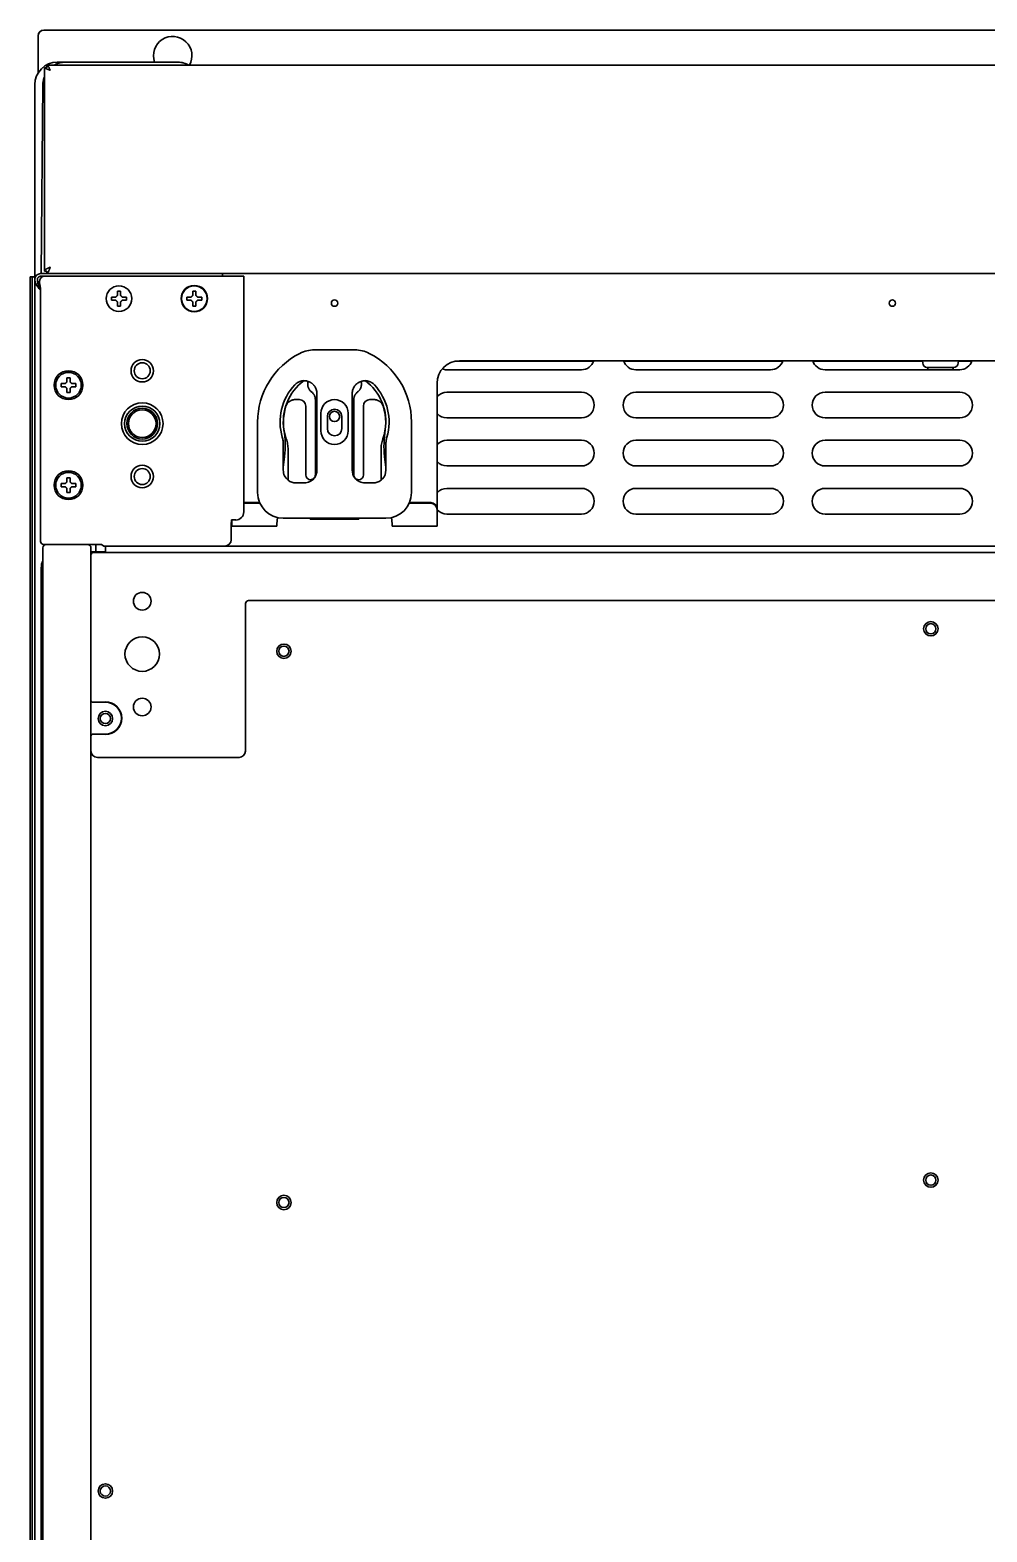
# Model space of a CAD drawing. Extents: x 6569 to 10251, y -294 to 3435.
# Drawn here: x 8534.1 to 8832.6, y 2907.6 to 3376.1 of the extents above; entities that cross this region are included whole.
import ezdxf

# ---------------------------------------------------------------- set-up
doc = ezdxf.new("R2010")
doc.units = 0
doc.header["$LTSCALE"] = 5
doc.layers.add('1', color=7, linetype='CONTINUOUS', true_color=0xffffff)

msp = doc.modelspace()

# ---------------------------------------------------------------- linework, layer by layer
at = {"layer": '1', "color": 7, "linetype": 'Continuous', "lineweight": 35}
for p, q in [((8536.56, 3374.33), (8536.56, 3374.14)), ((8536.56, 3374.13), (8536.56, 3362.73)), ((8538.56, 3376.13), (8538.36, 3376.13)), ((8538.56, 3376.13), (9067.56, 3376.13)), ((8539.32, 3365.13), (8539.32, 3364.37)), ((8539.32, 3365.13), (9066.8, 3365.13)), ((8542.56, 3366.13), (8545.08, 3366.13)), ((8545.08, 3366.13), (8580.05, 3366.13)), ((8538.56, 3364.33), (8538.56, 3300.89)), ((8535.56, 3359.13), (8535.56, 3302.33)), ((8535.57, 3302.32), (8535.57, 3359.13)), ((8538.08, 3359.19), (8537.56, 3300.13)), ((8534.06, 3299.13), (8534.07, 3299.13)), ((8534.06, 3299.13), (8534.06, 2505.23)), ((8534.65, 3299.13), (8534.07, 3299.13)), ((8534.65, 3299.13), (8535.45, 3299.13)), ((8535.45, 3299.13), (8535.75, 3299.13)), ((8535.56, 3302.33), (8535.57, 3302.32)), ((8535.56, 3302.26), (8535.56, 3299.13)), ((8535.57, 3302.3), (8535.57, 3302.27)), ((8535.57, 3299.13), (8535.57, 3302.29)), ((8537.36, 3300.13), (8592.06, 3300.13)), ((8537.36, 3299.33), (8600.73, 3299.33)), ((8537.56, 3298.94), (8537.56, 3299.33)), ((8538.56, 3300.89), (8539.31, 3300.89)), ((8592.06, 3300.13), (8594.06, 3300.13)), ((8592.06, 3299.33), (8594.06, 3299.33)), ((8594.06, 3300.13), (8594.06, 3299.33)), ((8594.06, 3299.33), (8594.81, 3299.33)), ((8594.07, 3300.13), (9012.06, 3300.13)), ((8600.73, 3225.77), (8600.73, 3299.33)), ((8534.75, 2507.23), (8534.75, 3297.13)), ((8535.55, 3297.13), (8535.55, 2507.23)), ((8535.56, 2587.93), (8535.56, 3298.33)), ((8537.07, 3296.78), (8537.3, 3295.57)), ((8537.31, 3216.61), (8537.31, 3294.86)), ((8559.51, 3292.33), (8559.51, 3292.83)), ((8559.51, 3291.83), (8559.51, 3292.33)), ((8564.11, 3292.83), (8564.11, 3292.33)), ((8564.11, 3292.33), (8564.11, 3291.83)), ((8583.01, 3292.33), (8583.01, 3292.83)), ((8583.01, 3291.83), (8583.01, 3292.33)), ((8587.61, 3292.83), (8587.61, 3292.33)), ((8587.61, 3292.33), (8587.61, 3291.83)), ((8622.76, 3276.33), (8635.37, 3276.33)), ((8709.85, 3272.83), (8666.75, 3272.83)), ((8938.06, 3272.95), (8668.06, 3272.95)), ((8768.85, 3272.83), (8719.28, 3272.83)), ((8812.49, 3272.83), (8778.28, 3272.83)), ((8812.49, 3272.95), (8812.51, 3272.27)), ((8822.12, 3270.83), (8814.01, 3270.83)), ((8823.61, 3272.27), (8823.64, 3272.95)), ((8827.85, 3272.83), (8823.63, 3272.83)), ((8706.06, 3270.13), (8664.06, 3270.13)), ((8765.06, 3270.13), (8723.06, 3270.13)), ((8824.06, 3270.13), (8782.06, 3270.13)), ((8814.06, 3270.43), (8814.06, 3270.23)), ((8822.06, 3270.23), (8822.06, 3270.43)), ((8543.76, 3265.33), (8543.76, 3265.83)), ((8543.76, 3264.83), (8543.76, 3265.33)), ((8548.36, 3265.83), (8548.36, 3265.33)), ((8548.36, 3265.33), (8548.36, 3264.83)), ((8623.56, 3238.83), (8623.56, 3262.7)), ((8634.56, 3262.7), (8634.56, 3238.83)), ((8661.06, 3230.05), (8661.06, 3265.95)), ((8664.06, 3263.13), (8706.06, 3263.13)), ((8723.06, 3263.13), (8765.06, 3263.13)), ((8782.06, 3263.13), (8824.06, 3263.13)), ((8618.07, 3260.83), (8616.75, 3260.83)), ((8620.06, 3237.33), (8620.06, 3258.83)), ((8623.06, 3260.83), (8623.06, 3237.33)), ((8635.06, 3237.33), (8635.06, 3260.83)), ((8638.06, 3258.83), (8638.06, 3237.33)), ((8641.38, 3260.83), (8640.06, 3260.83)), ((8605.06, 3231.83), (8605.06, 3253.83)), ((8624.81, 3256.58), (8624.81, 3251.08)), ((8626.81, 3255.58), (8626.81, 3251.78)), ((8631.31, 3251.78), (8631.31, 3255.58)), ((8633.31, 3251.08), (8633.31, 3256.58)), ((8653.06, 3253.83), (8653.06, 3231.83)), ((8706.06, 3255.13), (8664.06, 3255.13)), ((8765.06, 3255.13), (8723.06, 3255.13)), ((8824.06, 3255.13), (8782.06, 3255.13)), ((8664.06, 3248.13), (8706.06, 3248.13)), ((8723.06, 3248.13), (8765.06, 3248.13)), ((8782.06, 3248.13), (8824.06, 3248.13)), ((8613.06, 3246.83), (8613.06, 3238.83)), ((8613.46, 3243.13), (8613.06, 3239.65)), ((8614.56, 3245.27), (8614.56, 3235.7)), ((8643.56, 3235.7), (8643.56, 3245.27)), ((8645.06, 3239.65), (8644.66, 3243.13)), ((8645.06, 3238.83), (8645.06, 3246.83)), ((8706.06, 3240.13), (8664.06, 3240.13)), ((8765.06, 3240.13), (8723.06, 3240.13)), ((8824.06, 3240.13), (8782.06, 3240.13)), ((8543.76, 3234.13), (8543.76, 3234.63)), ((8543.76, 3233.63), (8543.76, 3234.13)), ((8548.36, 3234.63), (8548.36, 3234.13)), ((8548.36, 3234.13), (8548.36, 3233.63)), ((8617.06, 3234.83), (8619.56, 3234.83)), ((8638.56, 3234.83), (8641.06, 3234.83)), ((8605.69, 3228.71), (8600.73, 3228.71)), ((8605.79, 3228.51), (8600.73, 3228.51)), ((8659.06, 3228.51), (8652.34, 3228.51)), ((8659.06, 3228.71), (8652.43, 3228.71)), ((8661.06, 3229.63), (8661.06, 3230.05)), ((8661.06, 3226.78), (8661.06, 3229.63)), ((8664.06, 3233.13), (8706.06, 3233.13)), ((8723.06, 3233.13), (8765.06, 3233.13)), ((8782.06, 3233.13), (8824.06, 3233.13)), ((8611.3, 3224.02), (8611.06, 3222.03)), ((8645.06, 3223.83), (8613.06, 3223.83)), ((8621.08, 3223.83), (8621.56, 3223.63)), ((8636.56, 3223.63), (8636.97, 3223.79)), ((8646.83, 3224.02), (8647.06, 3222.03)), ((8661.06, 3226.57), (8661.06, 3226.78)), ((8661.06, 3222.03), (8661.06, 3226.57)), ((8706.06, 3225.13), (8664.06, 3225.13)), ((8765.06, 3225.13), (8723.06, 3225.13)), ((8824.06, 3225.13), (8782.06, 3225.13)), ((8596.81, 3222.33), (8596.87, 3222.86)), ((8596.81, 3222.33), (8596.81, 3217.13)), ((8596.87, 3223.24), (8596.9, 3223.27)), ((8596.87, 3223.24), (8596.87, 3222.86)), ((8596.9, 3223.27), (8598.23, 3223.27)), ((8597.06, 3222.03), (8597.06, 3223.27)), ((8597.06, 3221.37), (8597.06, 3222.03)), ((8597.06, 3221.37), (8611.06, 3221.37)), ((8611.06, 3222.03), (8611.06, 3221.37)), ((8621.46, 3223.53), (8621.46, 3223.67)), ((8636.66, 3223.53), (8621.46, 3223.53)), ((8621.56, 3223.63), (8621.56, 3223.53)), ((8621.56, 3223.63), (8636.56, 3223.63)), ((8636.56, 3223.53), (8636.56, 3223.63)), ((8636.66, 3223.67), (8636.66, 3223.53)), ((8647.06, 3222.03), (8647.06, 3221.37)), ((8647.06, 3221.37), (8661.06, 3221.37)), ((8661.06, 3221.37), (8661.06, 3222.03)), ((8538.06, 2588.58), (8538.06, 3214.58)), ((8555.85, 3215.61), (8538.31, 3215.61)), ((8539.06, 3215.58), (8552.06, 3215.58)), ((8553.06, 2633.83), (8553.06, 3214.58)), ((8554.56, 3214.13), (8554.56, 3215.61)), ((8557.04, 3215.14), (8556.35, 3215.6)), ((9048.56, 3215.13), (8557.56, 3215.13)), ((8557.56, 3215.13), (8557.56, 3213.33)), ((8553.06, 3213.33), (8557.56, 3213.33)), ((8554.06, 3213.18), (9052.06, 3213.18)), ((8537.56, 3208.33), (8537.56, 2587.43)), ((8601.26, 3197.18), (8601.26, 3151.17)), ((9003.86, 3198.18), (8602.26, 3198.18)), ((8557.56, 3166.43), (8553.56, 3166.43)), ((8553.56, 3156.43), (8557.56, 3156.43)), ((8599.27, 3149.18), (8555.06, 3149.18))]:
    msp.add_line(p, q, dxfattribs=at)
for centre, radius in [((8561.81, 3292.33), 4), ((8585.31, 3292.33), 4.13), ((8585.31, 3292.33), 4), ((8629.06, 3290.93), 1), ((8803.06, 3290.93), 1), ((8569.06, 3269.83), 3.5), ((8569.06, 3269.83), 2.5), ((8546.06, 3265.33), 4.5), ((8546.06, 3265.33), 4), ((8569.06, 3253.33), 6.5), ((8569.06, 3253.33), 5.5), ((8569.06, 3253.33), 4.8), ((8569.06, 3253.33), 4.3), ((8629.06, 3255.58), 1.6), ((8546.06, 3234.13), 4.5), ((8546.06, 3234.13), 4), ((8569.06, 3236.83), 3.5), ((8569.06, 3236.83), 2.5), ((8569.06, 3197.93), 2.75), ((8815.06, 3189.33), 2.25), ((8569.06, 3181.43), 5.38), ((8815.06, 3189.33), 1.6), ((8613.26, 3182.33), 2.25), ((8613.26, 3182.33), 1.6), ((8569.06, 3164.93), 2.75), ((8557.56, 3161.33), 2.25), ((8557.56, 3161.33), 1.6), ((8815.06, 3017.33), 2.25), ((8815.06, 3017.33), 1.6), ((8613.26, 3010.33), 2.25), ((8613.26, 3010.33), 1.6), ((8557.56, 2920.33), 2.25), ((8557.56, 2920.33), 1.6)]:
    msp.add_circle(centre, radius, dxfattribs=at)
for centre, radius, start, end in [((8538.36, 3374.33), 1.8, 90, 180), ((8538.56, 3374.13), 2, 90, 180), ((8578.56, 3368.13), 6, 329.9728, 199.4962), ((8537.36, 3298.33), 1.8, 90, 180), ((8537.36, 3298.33), 1, 90, 180), ((8622.76, 3266.33), 10, 90, 116.7655), ((8635.37, 3266.33), 10, 63.2345, 90), ((8629.06, 3253.83), 24, 116.7655, 180), ((8629.06, 3253.83), 24, 0, 63.2345), ((8668.06, 3265.95), 7, 90, 180), ((8706.06, 3274.13), 4, 270, 342.9253), ((8723.06, 3274.13), 4, 197.0747, 270), ((8765.06, 3274.13), 4, 270, 342.9253), ((8782.06, 3274.13), 4, 197.0747, 270), ((8814.01, 3272.33), 1.5, 182, 270), ((8814.46, 3270.43), 0.4, 90, 180), ((8821.66, 3270.43), 0.4, 0, 90), ((8822.12, 3272.33), 1.5, 270, 358), ((8824.06, 3274.13), 4, 270, 342.9253), ((8629.06, 3253.93), 16, 126.584, 189.2278), ((8629.06, 3253.93), 16, 350.7722, 53.5772), ((8664.06, 3274.13), 4, 249.2551, 270), ((8814.46, 3270.23), 0.4, 180, 194.4772), ((8821.66, 3270.23), 0.4, 345.5228, 0), ((8629.06, 3253.83), 17, 136.9472, 196.2606), ((8629.06, 3253.83), 17, 343.7394, 43.0512), ((8664.06, 3259.13), 4, 90, 138.5915), ((8706.06, 3259.13), 4, 270, 90), ((8723.06, 3259.13), 4, 90, 270), ((8765.06, 3259.13), 4, 270, 90), ((8782.06, 3259.13), 4, 90, 270), ((8824.06, 3259.13), 4, 270, 90), ((8629.06, 3253.83), 15.95, 162.0029, 199.2463), ((8629.06, 3256.58), 4.25, 0, 180), ((8629.06, 3255.58), 2.25, 0, 180), ((8629.06, 3253.83), 15.95, 340.7537, 17.9971), ((8664.06, 3259.13), 4, 221.4085, 270), ((8583.66, 3246.55), 30, 353.4511, 9.2278), ((8629.06, 3251.08), 4.25, 180, 0), ((8629.06, 3251.78), 2.25, 180, 0), ((8674.47, 3246.55), 30, 170.7722, 186.5489), ((8664.06, 3244.13), 4, 90, 138.5915), ((8706.06, 3244.13), 4, 270, 90), ((8723.06, 3244.13), 4, 90, 270), ((8765.06, 3244.13), 4, 270, 90), ((8782.06, 3244.13), 4, 90, 270), ((8824.06, 3244.13), 4, 270, 90), ((8664.06, 3244.13), 4, 221.4085, 270), ((8613.06, 3231.83), 8, 180, 270), ((8645.06, 3231.83), 8, 270, 0), ((8664.06, 3229.13), 4, 90, 138.5915), ((8706.06, 3229.13), 4, 270, 90), ((8723.06, 3229.13), 4, 90, 270), ((8765.06, 3229.13), 4, 270, 90), ((8782.06, 3229.13), 4, 90, 270), ((8824.06, 3229.13), 4, 270, 90), ((8664.06, 3229.13), 4, 221.4085, 270), ((8542.56, 3208.33), 5, 154.1573, 180), ((8556.56, 3214.13), 2, 180, 203.5786), ((8557.56, 3161.43), 5.11, 270, 90), ((8557.56, 3161.43), 5, 270, 90)]:
    msp.add_arc(centre, radius, start, end, dxfattribs=at)
for centre, major_axis, ratio, start_param, end_param in [((8542.57, 3359.12), (-4.95, 4.95), 0.999478, -0.784789, 0.784789), ((8534.65, 3297.13), (0, 2), 0.052336, -1.570796, 0), ((8535.45, 3297.13), (0, 2), 0.052336, 4.712389, 6.283185), ((8534.9, 3302.33), (0, 2), 0.333444, 4.694944, 4.71239), ((8519.1, 3302.33), (-16.46, 0.03), 0.121466, 3.129398, 3.158687), ((8534.9, 3302.33), (-0.03, 2), 0.333454, 4.673135, 4.690573), ((8537.57, 3406.64), (2, 104.32), 0.000761, 3.136781, 3.164482), ((8538.57, 3297.82), (-0.95, 1.16), 0.998075, -0.684878, 0.656155), ((8537.07, 3298.2), (0, 1.41), 0.006171, 1.836605, 3.109242), ((8537.3, 3294.86), (0, 0.707), 0.006171, 4.706218, 6.250834), ((8618.06, 3258.82), (1.42, 1.42), 0.998783, 5.498396, 7.067974), ((8640.07, 3258.82), (-1.42, 1.42), 0.998783, -0.784789, 0.784789), ((8617.06, 3238.83), (2.83, 2.83), 0.999695, 2.356347, 3.251938), ((8619.56, 3238.83), (-2.83, 2.83), 0.999695, 3.290549, 3.926839), ((8638.56, 3238.83), (2.83, 2.83), 0.999695, 2.356347, 2.992639), ((8641.06, 3238.83), (-2.83, 2.83), 0.999695, 3.197702, 3.926839), ((8617.06, 3238.83), (2.83, 2.83), 0.999695, 3.251938, 3.926839), ((8619.56, 3238.83), (-2.83, 2.83), 0.999695, 2.356347, 3.276261), ((8621.57, 3237.33), (1.06, 1.06), 0.998783, 2.356803, 3.926991), ((8621.56, 3237.33), (-1.06, 1.06), 0.998783, 2.356195, 3.264228), ((8621.56, 3237.33), (-1.06, 1.06), 0.998783, 3.302332, 3.926382), ((8636.57, 3237.33), (1.06, 1.06), 0.998783, 2.356803, 2.980862), ((8638.56, 3238.83), (2.83, 2.83), 0.999695, 3.006925, 3.926839), ((8636.57, 3237.33), (1.06, 1.06), 0.998783, 3.018958, 3.926991), ((8636.56, 3237.33), (-1.06, 1.06), 0.998783, 2.356195, 3.926382), ((8641.06, 3238.83), (-2.83, 2.83), 0.999695, 2.356347, 3.031247), ((8600.75, 3231.55), (0, 1), 0.017455, 0.261799, 1.570796), ((8659.06, 3226.78), (2, 0), 0.965926, 0, 1.570796), ((8659.06, 3226.57), (2, 0), 0.965926, 0, 1.570796), ((8598.23, 3225.77), (-1.77, 1.77), 0.999695, 2.356347, 3.926839), ((8538.31, 3216.61), (0.447, 0.895), 0.99981, 2.03449, 3.605134), ((8539.06, 3214.58), (-0.707, 0.707), 0.999695, -0.785246, 0.785246), ((8552.06, 3214.58), (0.707, 0.707), 0.999695, 5.497939, 7.068431), ((8555.85, 3215.6), (-0.5, 0), 0.017455, 3.167773, 4.712389), ((8558.04, 3215.14), (-1, 0), 0.017455, 0.02618, 1.076762), ((8594.81, 3217.13), (-1.41, 1.41), 0.999695, 2.356347, 3.926839), ((8554.06, 3212.18), (-0.708, 0.708), 0.998783, -0.784789, 0.784789), ((8602.26, 3197.18), (-0.708, 0.708), 0.998783, -0.784789, 0.784789), ((8553.56, 3166.93), (0.354, 0.354), 0.998783, 2.356803, 3.926382), ((8553.56, 3155.93), (-0.354, 0.354), 0.998783, -0.784789, 0.784789), ((8555.07, 3151.18), (1.42, 1.42), 0.998783, 2.356803, 3.926382), ((8599.26, 3151.18), (-1.42, 1.42), 0.998783, 2.356803, 3.926382)]:
    msp.add_ellipse(centre, major_axis=major_axis, ratio=ratio, start_param=start_param, end_param=end_param, dxfattribs=at)
for points in [[(8538.58, 3364.38), (8538.57, 3364.36), (8538.56, 3364.34), (8538.56, 3364.33)], [(8538.58, 3364.38), (8538.83, 3364.38), (8539.08, 3364.37), (8539.32, 3364.37)], [(8539.32, 3365.13), (8539.36, 3365.13), (8539.42, 3365.12), (8539.51, 3365.07), (8539.61, 3364.99), (8539.7, 3364.89), (8539.8, 3364.76), (8539.89, 3364.6), (8539.99, 3364.42), (8540.08, 3364.23), (8540.18, 3364.02), (8540.27, 3363.79), (8540.33, 3363.64), (8540.36, 3363.56)], [(8535.57, 3302.35), (8535.57, 3302.33), (8535.57, 3302.31), (8535.57, 3302.29)], [(8538.56, 3300.89), (8538.56, 3300.93), (8538.57, 3301.01), (8538.62, 3301.12), (8538.7, 3301.24), (8538.8, 3301.35), (8538.93, 3301.46), (8539.09, 3301.57), (8539.27, 3301.68), (8539.46, 3301.78), (8539.67, 3301.88), (8539.9, 3301.98), (8540.13, 3302.07), (8540.29, 3302.13), (8540.36, 3302.16)], [(8539.31, 3300.14), (8539.31, 3300.39), (8539.31, 3300.64), (8539.31, 3300.89)], [(8539.31, 3300.14), (8539.33, 3300.13), (8539.35, 3300.13), (8539.36, 3300.13)], [(8561.31, 3293.33), (8561.31, 3293.38), (8561.31, 3293.49), (8561.31, 3293.65), (8561.31, 3293.81), (8561.31, 3293.96), (8561.31, 3294.12), (8561.31, 3294.27), (8561.31, 3294.44), (8561.31, 3294.56), (8561.31, 3294.63)], [(8561.31, 3294.63), (8561.48, 3294.63), (8561.81, 3294.63), (8562.15, 3294.63), (8562.31, 3294.63)], [(8584.81, 3293.33), (8584.81, 3293.38), (8584.81, 3293.49), (8584.81, 3293.65), (8584.81, 3293.81), (8584.81, 3293.96), (8584.81, 3294.12), (8584.81, 3294.27), (8584.81, 3294.44), (8584.81, 3294.56), (8584.81, 3294.63)], [(8584.81, 3294.63), (8584.98, 3294.63), (8585.31, 3294.63), (8585.65, 3294.63), (8585.81, 3294.63)], [(8560.81, 3291.83), (8560.76, 3291.83), (8560.65, 3291.83), (8560.49, 3291.83), (8560.33, 3291.83), (8560.18, 3291.83), (8560.02, 3291.83), (8559.87, 3291.83), (8559.7, 3291.83), (8559.58, 3291.83), (8559.51, 3291.83)], [(8560.81, 3292.83), (8560.84, 3292.85), (8560.89, 3292.9), (8560.96, 3292.97), (8561.03, 3293.04), (8561.1, 3293.11), (8561.17, 3293.18), (8561.24, 3293.25), (8561.29, 3293.3), (8561.31, 3293.33)], [(8561.31, 3291.33), (8561.29, 3291.35), (8561.24, 3291.4), (8561.16, 3291.48), (8561.09, 3291.55), (8561.02, 3291.62), (8560.95, 3291.69), (8560.88, 3291.76), (8560.84, 3291.8), (8560.81, 3291.83)], [(8562.31, 3290.03), (8562.15, 3290.03), (8561.81, 3290.03), (8561.48, 3290.03), (8561.31, 3290.03)], [(8562.31, 3293.33), (8562.34, 3293.3), (8562.39, 3293.25), (8562.47, 3293.18), (8562.54, 3293.1), (8562.61, 3293.03), (8562.68, 3292.96), (8562.75, 3292.9), (8562.79, 3292.85), (8562.81, 3292.83)], [(8562.81, 3291.83), (8562.79, 3291.8), (8562.74, 3291.75), (8562.67, 3291.68), (8562.6, 3291.61), (8562.53, 3291.54), (8562.46, 3291.47), (8562.39, 3291.4), (8562.34, 3291.35), (8562.31, 3291.33)], [(8562.31, 3291.33), (8562.31, 3291.27), (8562.31, 3291.16), (8562.31, 3291), (8562.31, 3290.84), (8562.31, 3290.69), (8562.31, 3290.54), (8562.31, 3290.38), (8562.31, 3290.21), (8562.31, 3290.09), (8562.31, 3290.03)], [(8562.81, 3292.83), (8562.87, 3292.83), (8562.98, 3292.83), (8563.14, 3292.83), (8563.3, 3292.83), (8563.45, 3292.83), (8563.6, 3292.83), (8563.76, 3292.83), (8563.93, 3292.83), (8564.05, 3292.83), (8564.11, 3292.83)], [(8584.31, 3291.83), (8584.26, 3291.83), (8584.15, 3291.83), (8583.99, 3291.83), (8583.83, 3291.83), (8583.68, 3291.83), (8583.52, 3291.83), (8583.37, 3291.83), (8583.2, 3291.83), (8583.08, 3291.83), (8583.01, 3291.83)], [(8584.31, 3292.83), (8584.34, 3292.85), (8584.39, 3292.9), (8584.46, 3292.97), (8584.53, 3293.04), (8584.6, 3293.11), (8584.67, 3293.18), (8584.74, 3293.25), (8584.79, 3293.3), (8584.81, 3293.33)], [(8584.81, 3291.33), (8584.79, 3291.35), (8584.74, 3291.4), (8584.66, 3291.48), (8584.59, 3291.55), (8584.52, 3291.62), (8584.45, 3291.69), (8584.38, 3291.76), (8584.34, 3291.8), (8584.31, 3291.83)], [(8585.81, 3290.03), (8585.65, 3290.03), (8585.31, 3290.03), (8584.98, 3290.03), (8584.81, 3290.03)], [(8585.81, 3293.33), (8585.84, 3293.3), (8585.89, 3293.25), (8585.97, 3293.18), (8586.04, 3293.1), (8586.11, 3293.03), (8586.18, 3292.96), (8586.25, 3292.9), (8586.29, 3292.85), (8586.31, 3292.83)], [(8586.31, 3291.83), (8586.29, 3291.8), (8586.24, 3291.75), (8586.17, 3291.68), (8586.1, 3291.61), (8586.03, 3291.54), (8585.96, 3291.47), (8585.89, 3291.4), (8585.84, 3291.35), (8585.81, 3291.33)], [(8585.81, 3291.33), (8585.81, 3291.27), (8585.81, 3291.16), (8585.81, 3291), (8585.81, 3290.84), (8585.81, 3290.69), (8585.81, 3290.54), (8585.81, 3290.38), (8585.81, 3290.21), (8585.81, 3290.09), (8585.81, 3290.03)], [(8586.31, 3292.83), (8586.37, 3292.83), (8586.48, 3292.83), (8586.64, 3292.83), (8586.8, 3292.83), (8586.95, 3292.83), (8587.1, 3292.83), (8587.26, 3292.83), (8587.43, 3292.83), (8587.55, 3292.83), (8587.61, 3292.83)], [(8545.06, 3265.83), (8545.09, 3265.85), (8545.14, 3265.9), (8545.21, 3265.97), (8545.28, 3266.04), (8545.35, 3266.11), (8545.42, 3266.18), (8545.49, 3266.25), (8545.54, 3266.3), (8545.56, 3266.33)], [(8545.56, 3266.33), (8545.56, 3266.38), (8545.56, 3266.49), (8545.56, 3266.65), (8545.56, 3266.81), (8545.56, 3266.96), (8545.56, 3267.12), (8545.56, 3267.27), (8545.56, 3267.44), (8545.56, 3267.56), (8545.56, 3267.63)], [(8545.56, 3267.63), (8545.73, 3267.63), (8546.06, 3267.63), (8546.4, 3267.63), (8546.56, 3267.63)], [(8546.56, 3266.33), (8546.59, 3266.3), (8546.64, 3266.25), (8546.72, 3266.18), (8546.79, 3266.1), (8546.86, 3266.03), (8546.93, 3265.96), (8547, 3265.9), (8547.04, 3265.85), (8547.06, 3265.83)], [(8545.06, 3264.83), (8545.01, 3264.83), (8544.9, 3264.83), (8544.74, 3264.83), (8544.58, 3264.83), (8544.43, 3264.83), (8544.27, 3264.83), (8544.12, 3264.83), (8543.95, 3264.83), (8543.83, 3264.83), (8543.76, 3264.83)], [(8545.56, 3264.33), (8545.54, 3264.35), (8545.49, 3264.4), (8545.41, 3264.48), (8545.34, 3264.55), (8545.27, 3264.62), (8545.2, 3264.69), (8545.13, 3264.76), (8545.09, 3264.8), (8545.06, 3264.83)], [(8546.56, 3263.03), (8546.4, 3263.03), (8546.06, 3263.03), (8545.73, 3263.03), (8545.56, 3263.03)], [(8547.06, 3264.83), (8547.04, 3264.8), (8546.99, 3264.75), (8546.92, 3264.68), (8546.85, 3264.61), (8546.78, 3264.54), (8546.71, 3264.47), (8546.64, 3264.4), (8546.59, 3264.35), (8546.56, 3264.33)], [(8546.56, 3264.33), (8546.56, 3264.27), (8546.56, 3264.16), (8546.56, 3264), (8546.56, 3263.84), (8546.56, 3263.69), (8546.56, 3263.54), (8546.56, 3263.38), (8546.56, 3263.21), (8546.56, 3263.09), (8546.56, 3263.03)], [(8547.06, 3265.83), (8547.12, 3265.83), (8547.23, 3265.83), (8547.39, 3265.83), (8547.55, 3265.83), (8547.7, 3265.83), (8547.85, 3265.83), (8548.01, 3265.83), (8548.18, 3265.83), (8548.3, 3265.83), (8548.36, 3265.83)], [(8612.74, 3249.07), (8612.8, 3248.88), (8612.89, 3248.52), (8612.99, 3247.96), (8613.05, 3247.4), (8613.06, 3247.02), (8613.06, 3246.83)], [(8645.06, 3246.83), (8645.06, 3247.02), (8645.08, 3247.4), (8645.14, 3247.96), (8645.24, 3248.52), (8645.33, 3248.88), (8645.38, 3249.07)], [(8545.06, 3233.63), (8545.01, 3233.63), (8544.9, 3233.63), (8544.74, 3233.63), (8544.58, 3233.63), (8544.43, 3233.63), (8544.27, 3233.63), (8544.12, 3233.63), (8543.95, 3233.63), (8543.83, 3233.63), (8543.76, 3233.63)], [(8545.06, 3234.63), (8545.09, 3234.65), (8545.14, 3234.7), (8545.21, 3234.77), (8545.28, 3234.84), (8545.35, 3234.91), (8545.42, 3234.98), (8545.49, 3235.05), (8545.54, 3235.1), (8545.56, 3235.13)], [(8545.56, 3233.13), (8545.54, 3233.15), (8545.49, 3233.2), (8545.41, 3233.28), (8545.34, 3233.35), (8545.27, 3233.42), (8545.2, 3233.49), (8545.13, 3233.56), (8545.09, 3233.6), (8545.06, 3233.63)], [(8545.56, 3235.13), (8545.56, 3235.18), (8545.56, 3235.29), (8545.56, 3235.45), (8545.56, 3235.61), (8545.56, 3235.76), (8545.56, 3235.92), (8545.56, 3236.07), (8545.56, 3236.24), (8545.56, 3236.36), (8545.56, 3236.43)], [(8545.56, 3236.43), (8545.73, 3236.43), (8546.06, 3236.43), (8546.4, 3236.43), (8546.56, 3236.43)], [(8546.56, 3235.13), (8546.59, 3235.1), (8546.64, 3235.05), (8546.72, 3234.98), (8546.79, 3234.9), (8546.86, 3234.83), (8546.93, 3234.76), (8547, 3234.7), (8547.04, 3234.65), (8547.06, 3234.63)], [(8547.06, 3233.63), (8547.04, 3233.6), (8546.99, 3233.55), (8546.92, 3233.48), (8546.85, 3233.41), (8546.78, 3233.34), (8546.71, 3233.27), (8546.64, 3233.2), (8546.59, 3233.15), (8546.56, 3233.13)], [(8547.06, 3234.63), (8547.12, 3234.63), (8547.23, 3234.63), (8547.39, 3234.63), (8547.55, 3234.63), (8547.7, 3234.63), (8547.85, 3234.63), (8548.01, 3234.63), (8548.18, 3234.63), (8548.3, 3234.63), (8548.36, 3234.63)], [(8622.75, 3236.4), (8622.76, 3236.42), (8622.77, 3236.43), (8622.78, 3236.45)], [(8635.38, 3236.4), (8635.37, 3236.42), (8635.36, 3236.43), (8635.35, 3236.45)], [(8546.56, 3231.83), (8546.4, 3231.83), (8546.06, 3231.83), (8545.73, 3231.83), (8545.56, 3231.83)], [(8546.56, 3233.13), (8546.56, 3233.07), (8546.56, 3232.96), (8546.56, 3232.8), (8546.56, 3232.64), (8546.56, 3232.49), (8546.56, 3232.34), (8546.56, 3232.18), (8546.56, 3232.01), (8546.56, 3231.89), (8546.56, 3231.83)]]:
    msp.add_open_spline(points, degree=3, dxfattribs=at)
for points, knots in [([(8538.58, 3364.38), (8538.58, 3364.38), (8538.58, 3364.38), (8538.59, 3364.36), (8538.62, 3364.32), (8538.7, 3364.25), (8538.8, 3364.19), (8538.93, 3364.12), (8539.09, 3364.05), (8539.26, 3363.98), (8539.46, 3363.9), (8539.67, 3363.82), (8539.9, 3363.74), (8540.13, 3363.65), (8540.29, 3363.59), (8540.36, 3363.56)], [0, 0, 0, 0, 0.00192, 0.00192, 0.092654, 0.183389, 0.274123, 0.364858, 0.455593, 0.546327, 0.637062, 0.727796, 0.818531, 0.909265, 1, 1, 1, 1]), ([(8545.08, 3366.13), (8544.85, 3366.13), (8544.62, 3366.11), (8544.17, 3366.07), (8543.72, 3366), (8543.28, 3365.89), (8543.01, 3365.81), (8542.95, 3365.8), (8542.84, 3365.76), (8542.79, 3365.74), (8542.63, 3365.68), (8542.52, 3365.64), (8542.2, 3365.51), (8541.94, 3365.39), (8541.68, 3365.25), (8541.62, 3365.21)], [0, 0, 0, 0, 0.188768, 0.188768, 0.377537, 0.566305, 0.566305, 0.613497, 0.613497, 0.660689, 0.660689, 0.755074, 0.755074, 0.943842, 1, 1, 1, 1]), ([(8583.64, 3365.14), (8583.63, 3365.14), (8583.63, 3365.14), (8583.54, 3365.2), (8583.44, 3365.25), (8583.13, 3365.41), (8582.72, 3365.61), (8582.3, 3365.76), (8581.97, 3365.86), (8581.86, 3365.89), (8581.69, 3365.93), (8581.64, 3365.94), (8581.53, 3365.97), (8581.47, 3365.98), (8581.19, 3366.04), (8580.74, 3366.1), (8580.28, 3366.13), (8580.05, 3366.13)], [0, 0, 0, 0, 0.000273, 0.000273, 0.091157, 0.091157, 0.272926, 0.454694, 0.454694, 0.545579, 0.545579, 0.591021, 0.591021, 0.636463, 0.636463, 0.818231, 1, 1, 1, 1]), ([(8538.48, 3361.46), (8538.45, 3361.38), (8538.42, 3361.3), (8538.36, 3361.11), (8538.33, 3361), (8538.29, 3360.83), (8538.28, 3360.78), (8538.25, 3360.66), (8538.24, 3360.61), (8538.18, 3360.33), (8538.11, 3359.87), (8538.08, 3359.42), (8538.08, 3359.19)], [0, 0, 0, 0, 0.111112, 0.111112, 0.25926, 0.25926, 0.333334, 0.333334, 0.407408, 0.407408, 0.703704, 1, 1, 1, 1]), ([(8539.31, 3300.14), (8539.31, 3300.14), (8539.31, 3300.14), (8539.34, 3300.15), (8539.4, 3300.18), (8539.49, 3300.26), (8539.58, 3300.36), (8539.66, 3300.49), (8539.75, 3300.65), (8539.84, 3300.83), (8539.93, 3301.02), (8540.01, 3301.23), (8540.1, 3301.46), (8540.19, 3301.69), (8540.28, 3301.92), (8540.34, 3302.08), (8540.36, 3302.16)], [0, 0, 0, 0, 0.002907, 0.002907, 0.085998, 0.169089, 0.25218, 0.335271, 0.418362, 0.501454, 0.584545, 0.667636, 0.750727, 0.833818, 0.916909, 1, 1, 1, 1]), ([(8537.36, 3294.86), (8537.33, 3294.9), (8537.3, 3294.93), (8537.25, 3295.01), (8537.16, 3295.12), (8537.07, 3295.22), (8536.9, 3295.44), (8536.79, 3295.58), (8536.62, 3295.8), (8536.57, 3295.87), (8536.49, 3295.98), (8536.47, 3296.01), (8536.42, 3296.09), (8536.39, 3296.12), (8536.27, 3296.3), (8536.17, 3296.45), (8536.01, 3296.74), (8535.93, 3296.88), (8535.8, 3297.17), (8535.75, 3297.32), (8535.68, 3297.53), (8535.66, 3297.6), (8535.63, 3297.71), (8535.63, 3297.75), (8535.61, 3297.82), (8535.6, 3297.86), (8535.58, 3298.04), (8535.56, 3298.18), (8535.56, 3298.33)], [0, 0, 0, 0, 0.03125, 0.03125, 0.0625, 0.125, 0.125, 0.25, 0.25, 0.3125, 0.3125, 0.34375, 0.34375, 0.375, 0.375, 0.5, 0.5, 0.625, 0.625, 0.75, 0.75, 0.8125, 0.8125, 0.84375, 0.84375, 0.875, 0.875, 1, 1, 1, 1]), ([(8536.36, 3298.33), (8536.36, 3298.29), (8536.36, 3298.25), (8536.37, 3298.18), (8536.37, 3298.14), (8536.37, 3298.04), (8536.38, 3297.96), (8536.4, 3297.75), (8536.42, 3297.6), (8536.49, 3297.17), (8536.56, 3296.88), (8536.75, 3296.3), (8536.86, 3296.02), (8537.04, 3295.59), (8537.1, 3295.44), (8537.2, 3295.22), (8537.23, 3295.15), (8537.3, 3295.01), (8537.33, 3294.93), (8537.36, 3294.86)], [0, 0, 0, 0, 0.03125, 0.03125, 0.0625, 0.0625, 0.125, 0.125, 0.25, 0.25, 0.5, 0.5, 0.75, 0.75, 0.875, 0.875, 0.9375, 0.9375, 1, 1, 1, 1]), ([(8537.01, 3296.79), (8537, 3296.8), (8536.99, 3296.81), (8536.92, 3296.91), (8536.86, 3296.99), (8536.75, 3297.16), (8536.7, 3297.24), (8536.61, 3297.41), (8536.57, 3297.49), (8536.5, 3297.66), (8536.47, 3297.74), (8536.43, 3297.87), (8536.42, 3297.91), (8536.4, 3297.97), (8536.4, 3297.99), (8536.39, 3298.02), (8536.39, 3298.03), (8536.39, 3298.04)], [0, 0, 0, 0, 0.028851, 0.028851, 0.228153, 0.228153, 0.427456, 0.427456, 0.626759, 0.626759, 0.826061, 0.826061, 0.925713, 0.925713, 0.975538, 0.975538, 1, 1, 1, 1]), ([(8537.1, 3298.16), (8537.09, 3298.11), (8537.08, 3298.05), (8537.07, 3297.94), (8537.06, 3297.88), (8537.06, 3297.82)], [0, 0, 0, 0, 0.5, 0.5, 1, 1, 1, 1]), ([(8562.31, 3294.63), (8562.31, 3294.42), (8562.31, 3294.21), (8562.31, 3293.89), (8562.31, 3293.78), (8562.31, 3293.55), (8562.31, 3293.44), (8562.31, 3293.33)], [0, 0, 0, 0, 0.5, 0.5, 0.75, 0.75, 1, 1, 1, 1]), ([(8585.81, 3294.63), (8585.81, 3294.42), (8585.81, 3294.21), (8585.81, 3293.89), (8585.81, 3293.78), (8585.81, 3293.55), (8585.81, 3293.44), (8585.81, 3293.33)], [0, 0, 0, 0, 0.5, 0.5, 0.75, 0.75, 1, 1, 1, 1]), ([(8559.51, 3292.83), (8559.72, 3292.83), (8559.93, 3292.83), (8560.25, 3292.83), (8560.36, 3292.83), (8560.59, 3292.83), (8560.7, 3292.83), (8560.81, 3292.83)], [0, 0, 0, 0, 0.5, 0.5, 0.75, 0.75, 1, 1, 1, 1]), ([(8561.31, 3290.03), (8561.31, 3290.23), (8561.31, 3290.44), (8561.31, 3290.76), (8561.31, 3290.87), (8561.31, 3291.1), (8561.31, 3291.21), (8561.31, 3291.33)], [0, 0, 0, 0, 0.5, 0.5, 0.75, 0.75, 1, 1, 1, 1]), ([(8564.11, 3291.83), (8563.91, 3291.83), (8563.7, 3291.83), (8563.38, 3291.83), (8563.27, 3291.83), (8563.04, 3291.83), (8562.93, 3291.83), (8562.81, 3291.83)], [0, 0, 0, 0, 0.5, 0.5, 0.75, 0.75, 1, 1, 1, 1]), ([(8583.01, 3292.83), (8583.22, 3292.83), (8583.43, 3292.83), (8583.75, 3292.83), (8583.86, 3292.83), (8584.09, 3292.83), (8584.2, 3292.83), (8584.31, 3292.83)], [0, 0, 0, 0, 0.5, 0.5, 0.75, 0.75, 1, 1, 1, 1]), ([(8584.81, 3290.03), (8584.81, 3290.23), (8584.81, 3290.44), (8584.81, 3290.76), (8584.81, 3290.87), (8584.81, 3291.1), (8584.81, 3291.21), (8584.81, 3291.33)], [0, 0, 0, 0, 0.5, 0.5, 0.75, 0.75, 1, 1, 1, 1]), ([(8587.61, 3291.83), (8587.41, 3291.83), (8587.2, 3291.83), (8586.88, 3291.83), (8586.77, 3291.83), (8586.54, 3291.83), (8586.43, 3291.83), (8586.31, 3291.83)], [0, 0, 0, 0, 0.5, 0.5, 0.75, 0.75, 1, 1, 1, 1]), ([(8546.56, 3267.63), (8546.56, 3267.42), (8546.56, 3267.21), (8546.56, 3266.89), (8546.56, 3266.78), (8546.56, 3266.55), (8546.56, 3266.44), (8546.56, 3266.33)], [0, 0, 0, 0, 0.5, 0.5, 0.75, 0.75, 1, 1, 1, 1]), ([(8620.82, 3266.5), (8620.64, 3266.56), (8620.46, 3266.61), (8620.08, 3266.67), (8619.9, 3266.69), (8619.66, 3266.7), (8619.61, 3266.7), (8619.51, 3266.7), (8619.47, 3266.7), (8619.32, 3266.7), (8619.23, 3266.69), (8618.95, 3266.66), (8618.76, 3266.62), (8618.48, 3266.55), (8618.39, 3266.53), (8618.26, 3266.48), (8618.21, 3266.47), (8618.12, 3266.43), (8618.08, 3266.42), (8617.86, 3266.32), (8617.69, 3266.24), (8617.36, 3266.05), (8617.21, 3265.94), (8617.02, 3265.79), (8616.99, 3265.76), (8616.91, 3265.7), (8616.81, 3265.6), (8616.71, 3265.5), (8616.64, 3265.43)], [0, 0, 0, 0, 0.125, 0.125, 0.25, 0.25, 0.28125, 0.28125, 0.3125, 0.3125, 0.375, 0.375, 0.5, 0.5, 0.5625, 0.5625, 0.59375, 0.59375, 0.625, 0.625, 0.75, 0.75, 0.875, 0.875, 0.90625, 0.90625, 0.9375, 1, 1, 1, 1]), ([(8620.82, 3266.5), (8620.78, 3266.35), (8620.74, 3266.21), (8620.71, 3266.02), (8620.71, 3265.98), (8620.7, 3265.9), (8620.7, 3265.86), (8620.69, 3265.75), (8620.68, 3265.67), (8620.69, 3265.44), (8620.7, 3265.29), (8620.73, 3265.06), (8620.75, 3264.99), (8620.78, 3264.88), (8620.79, 3264.84), (8620.81, 3264.77), (8620.82, 3264.73), (8620.88, 3264.55), (8620.93, 3264.41), (8621.04, 3264.2), (8621.09, 3264.1), (8621.15, 3264), (8621.19, 3263.94), (8621.22, 3263.91), (8621.33, 3263.75), (8621.43, 3263.63), (8621.64, 3263.41), (8621.75, 3263.31), (8621.88, 3263.22)], [0, 0, 0, 0, 0.125, 0.125, 0.15625, 0.15625, 0.1875, 0.1875, 0.25, 0.25, 0.375, 0.375, 0.4375, 0.4375, 0.46875, 0.46875, 0.5, 0.5, 0.625, 0.625, 0.6875, 0.71875, 0.71875, 0.75, 0.75, 0.875, 0.875, 1, 1, 1, 1]), ([(8623.56, 3262.7), (8623.56, 3262.91), (8623.55, 3263.12), (8623.48, 3263.53), (8623.44, 3263.73), (8623.36, 3263.96), (8623.35, 3263.98), (8623.34, 3264.03), (8623.33, 3264.06), (8623.3, 3264.13), (8623.28, 3264.18), (8623.22, 3264.32), (8623.18, 3264.42), (8623.04, 3264.7), (8622.93, 3264.87), (8622.78, 3265.09), (8622.75, 3265.13), (8622.7, 3265.19), (8622.68, 3265.21), (8622.65, 3265.25), (8622.56, 3265.35), (8622.47, 3265.45), (8622.26, 3265.67), (8622.1, 3265.81), (8621.89, 3265.96), (8621.84, 3265.99), (8621.76, 3266.05), (8621.71, 3266.08), (8621.58, 3266.16), (8621.49, 3266.21), (8621.21, 3266.35), (8621.02, 3266.43), (8620.82, 3266.5)], [0, 0, 0, 0, 0.125, 0.125, 0.25, 0.25, 0.265625, 0.265625, 0.28125, 0.28125, 0.3125, 0.3125, 0.375, 0.375, 0.5, 0.5, 0.53125, 0.53125, 0.546875, 0.546875, 0.5625, 0.625, 0.625, 0.75, 0.75, 0.78125, 0.78125, 0.8125, 0.8125, 0.875, 0.875, 1, 1, 1, 1]), ([(8637.31, 3266.5), (8637.11, 3266.43), (8636.92, 3266.35), (8636.64, 3266.21), (8636.55, 3266.16), (8636.42, 3266.08), (8636.37, 3266.05), (8636.28, 3265.99), (8636.24, 3265.96), (8636.03, 3265.81), (8635.87, 3265.67), (8635.65, 3265.45), (8635.57, 3265.35), (8635.48, 3265.25), (8635.45, 3265.21), (8635.43, 3265.19), (8635.38, 3265.13), (8635.35, 3265.09), (8635.2, 3264.87), (8635.09, 3264.7), (8634.95, 3264.42), (8634.91, 3264.32), (8634.85, 3264.18), (8634.83, 3264.13), (8634.8, 3264.06), (8634.79, 3264.03), (8634.77, 3263.98), (8634.77, 3263.96), (8634.69, 3263.73), (8634.65, 3263.53), (8634.58, 3263.12), (8634.56, 3262.91), (8634.56, 3262.7)], [0, 0, 0, 0, 0.125, 0.125, 0.1875, 0.1875, 0.21875, 0.21875, 0.25, 0.25, 0.375, 0.375, 0.4375, 0.453125, 0.453125, 0.46875, 0.46875, 0.5, 0.5, 0.625, 0.625, 0.6875, 0.6875, 0.71875, 0.71875, 0.734375, 0.734375, 0.75, 0.75, 0.875, 0.875, 1, 1, 1, 1]), ([(8636.25, 3263.22), (8636.38, 3263.31), (8636.49, 3263.41), (8636.7, 3263.63), (8636.8, 3263.75), (8636.91, 3263.91), (8636.93, 3263.94), (8636.98, 3264), (8637.04, 3264.1), (8637.09, 3264.2), (8637.19, 3264.41), (8637.25, 3264.55), (8637.31, 3264.73), (8637.32, 3264.77), (8637.34, 3264.84), (8637.35, 3264.88), (8637.38, 3264.99), (8637.39, 3265.06), (8637.43, 3265.29), (8637.44, 3265.44), (8637.44, 3265.67), (8637.44, 3265.75), (8637.43, 3265.86), (8637.43, 3265.9), (8637.42, 3265.98), (8637.42, 3266.02), (8637.39, 3266.21), (8637.35, 3266.35), (8637.31, 3266.5)], [0, 0, 0, 0, 0.125, 0.125, 0.25, 0.25, 0.28125, 0.28125, 0.3125, 0.375, 0.375, 0.5, 0.5, 0.53125, 0.53125, 0.5625, 0.5625, 0.625, 0.625, 0.75, 0.75, 0.8125, 0.8125, 0.84375, 0.84375, 0.875, 0.875, 1, 1, 1, 1]), ([(8641.49, 3265.43), (8641.36, 3265.57), (8641.22, 3265.7), (8640.92, 3265.94), (8640.77, 3266.04), (8640.56, 3266.17), (8640.52, 3266.19), (8640.44, 3266.24), (8640.39, 3266.26), (8640.27, 3266.32), (8640.18, 3266.36), (8639.92, 3266.47), (8639.74, 3266.53), (8639.46, 3266.6), (8639.37, 3266.62), (8639.23, 3266.65), (8639.18, 3266.65), (8639.09, 3266.67), (8639.04, 3266.67), (8638.8, 3266.7), (8638.61, 3266.71), (8638.24, 3266.69), (8638.05, 3266.67), (8637.81, 3266.63), (8637.77, 3266.62), (8637.67, 3266.6), (8637.53, 3266.57), (8637.4, 3266.53), (8637.31, 3266.5)], [0, 0, 0, 0, 0.125, 0.125, 0.25, 0.25, 0.28125, 0.28125, 0.3125, 0.3125, 0.375, 0.375, 0.5, 0.5, 0.5625, 0.5625, 0.59375, 0.59375, 0.625, 0.625, 0.75, 0.75, 0.875, 0.875, 0.90625, 0.90625, 0.9375, 1, 1, 1, 1]), ([(8543.76, 3265.83), (8543.97, 3265.83), (8544.18, 3265.83), (8544.5, 3265.83), (8544.61, 3265.83), (8544.84, 3265.83), (8544.95, 3265.83), (8545.06, 3265.83)], [0, 0, 0, 0, 0.5, 0.5, 0.75, 0.75, 1, 1, 1, 1]), ([(8545.56, 3263.03), (8545.56, 3263.23), (8545.56, 3263.44), (8545.56, 3263.76), (8545.56, 3263.87), (8545.56, 3264.1), (8545.56, 3264.21), (8545.56, 3264.33)], [0, 0, 0, 0, 0.5, 0.5, 0.75, 0.75, 1, 1, 1, 1]), ([(8548.36, 3264.83), (8548.16, 3264.83), (8547.95, 3264.83), (8547.63, 3264.83), (8547.52, 3264.83), (8547.29, 3264.83), (8547.18, 3264.83), (8547.06, 3264.83)], [0, 0, 0, 0, 0.5, 0.5, 0.75, 0.75, 1, 1, 1, 1]), ([(8621.88, 3263.22), (8621.97, 3263.15), (8622.06, 3263.07), (8622.22, 3262.92), (8622.3, 3262.83), (8622.41, 3262.7), (8622.46, 3262.63), (8622.51, 3262.56), (8622.55, 3262.51), (8622.56, 3262.49), (8622.64, 3262.37), (8622.7, 3262.27), (8622.8, 3262.06), (8622.85, 3261.96), (8622.91, 3261.79), (8622.92, 3261.74), (8622.95, 3261.66), (8622.96, 3261.63), (8622.97, 3261.57), (8622.98, 3261.54), (8623.01, 3261.4), (8623.05, 3261.18), (8623.06, 3260.94), (8623.06, 3260.83)], [0, 0, 0, 0, 0.125, 0.125, 0.25, 0.25, 0.3125, 0.34375, 0.34375, 0.375, 0.375, 0.5, 0.5, 0.625, 0.625, 0.6875, 0.6875, 0.71875, 0.71875, 0.75, 0.75, 0.875, 1, 1, 1, 1]), ([(8635.06, 3260.83), (8635.06, 3260.94), (8635.07, 3261.06), (8635.1, 3261.29), (8635.12, 3261.4), (8635.16, 3261.57), (8635.17, 3261.62), (8635.2, 3261.71), (8635.2, 3261.73), (8635.22, 3261.79), (8635.23, 3261.82), (8635.28, 3261.95), (8635.33, 3262.06), (8635.43, 3262.27), (8635.49, 3262.36), (8635.58, 3262.51), (8635.61, 3262.56), (8635.66, 3262.63), (8635.68, 3262.65), (8635.72, 3262.7), (8635.73, 3262.72), (8635.83, 3262.83), (8635.98, 3263), (8636.16, 3263.15), (8636.25, 3263.22)], [0, 0, 0, 0, 0.125, 0.125, 0.25, 0.25, 0.3125, 0.3125, 0.34375, 0.34375, 0.375, 0.375, 0.5, 0.5, 0.625, 0.625, 0.6875, 0.6875, 0.71875, 0.71875, 0.75, 0.75, 0.875, 1, 1, 1, 1]), ([(8616.75, 3260.83), (8616.59, 3260.83), (8616.43, 3260.81), (8616.12, 3260.76), (8615.97, 3260.73), (8615.78, 3260.67), (8615.75, 3260.65), (8615.67, 3260.63), (8615.56, 3260.58), (8615.46, 3260.54), (8615.25, 3260.43), (8615.11, 3260.35), (8614.95, 3260.23), (8614.92, 3260.21), (8614.86, 3260.16), (8614.83, 3260.13), (8614.74, 3260.06), (8614.68, 3260), (8614.52, 3259.84), (8614.41, 3259.72), (8614.3, 3259.56), (8614.28, 3259.53), (8614.23, 3259.46), (8614.21, 3259.43), (8614.15, 3259.33), (8614.11, 3259.26), (8614, 3259.05), (8613.94, 3258.9), (8613.89, 3258.75)], [0, 0, 0, 0, 0.125, 0.125, 0.25, 0.25, 0.28125, 0.28125, 0.3125, 0.375, 0.375, 0.5, 0.5, 0.53125, 0.53125, 0.5625, 0.5625, 0.625, 0.625, 0.75, 0.75, 0.78125, 0.78125, 0.8125, 0.8125, 0.875, 0.875, 1, 1, 1, 1]), ([(8644.23, 3258.75), (8644.19, 3258.9), (8644.12, 3259.05), (8643.98, 3259.33), (8643.9, 3259.46), (8643.79, 3259.62), (8643.76, 3259.65), (8643.71, 3259.71), (8643.64, 3259.81), (8643.56, 3259.89), (8643.39, 3260.06), (8643.27, 3260.16), (8643.12, 3260.28), (8643.08, 3260.3), (8643.02, 3260.34), (8642.98, 3260.36), (8642.88, 3260.42), (8642.81, 3260.46), (8642.61, 3260.57), (8642.46, 3260.63), (8642.27, 3260.69), (8642.24, 3260.7), (8642.16, 3260.72), (8642.12, 3260.73), (8642.01, 3260.76), (8641.93, 3260.78), (8641.7, 3260.81), (8641.54, 3260.83), (8641.38, 3260.83)], [0, 0, 0, 0, 0.125, 0.125, 0.25, 0.25, 0.28125, 0.28125, 0.3125, 0.375, 0.375, 0.5, 0.5, 0.53125, 0.53125, 0.5625, 0.5625, 0.625, 0.625, 0.75, 0.75, 0.78125, 0.78125, 0.8125, 0.8125, 0.875, 0.875, 1, 1, 1, 1]), ([(8614.01, 3248.57), (8614.1, 3248.3), (8614.18, 3248.03), (8614.32, 3247.49), (8614.44, 3246.95), (8614.51, 3246.39), (8614.55, 3245.84), (8614.56, 3245.56), (8614.56, 3245.27)], [0, 0, 0, 0, 0.25, 0.25, 0.5, 0.75, 0.75, 1, 1, 1, 1]), ([(8643.56, 3245.27), (8643.56, 3245.56), (8643.58, 3245.84), (8643.62, 3246.39), (8643.69, 3246.95), (8643.81, 3247.49), (8643.95, 3248.03), (8644.03, 3248.3), (8644.12, 3248.57)], [0, 0, 0, 0, 0.25, 0.25, 0.5, 0.75, 0.75, 1, 1, 1, 1]), ([(8543.76, 3234.63), (8543.97, 3234.63), (8544.18, 3234.63), (8544.5, 3234.63), (8544.61, 3234.63), (8544.84, 3234.63), (8544.95, 3234.63), (8545.06, 3234.63)], [0, 0, 0, 0, 0.5, 0.5, 0.75, 0.75, 1, 1, 1, 1]), ([(8546.56, 3236.43), (8546.56, 3236.22), (8546.56, 3236.01), (8546.56, 3235.69), (8546.56, 3235.58), (8546.56, 3235.35), (8546.56, 3235.24), (8546.56, 3235.13)], [0, 0, 0, 0, 0.5, 0.5, 0.75, 0.75, 1, 1, 1, 1]), ([(8548.36, 3233.63), (8548.16, 3233.63), (8547.95, 3233.63), (8547.63, 3233.63), (8547.52, 3233.63), (8547.29, 3233.63), (8547.18, 3233.63), (8547.06, 3233.63)], [0, 0, 0, 0, 0.5, 0.5, 0.75, 0.75, 1, 1, 1, 1]), ([(8644.05, 3236.16), (8644.02, 3236.13), (8644, 3236.1), (8643.94, 3236.05), (8643.92, 3236.02), (8643.88, 3235.98), (8643.86, 3235.97), (8643.84, 3235.94), (8643.82, 3235.93), (8643.79, 3235.9), (8643.76, 3235.87), (8643.72, 3235.84), (8643.71, 3235.83), (8643.69, 3235.81), (8643.68, 3235.8), (8643.65, 3235.78), (8643.64, 3235.77), (8643.62, 3235.76), (8643.61, 3235.75), (8643.59, 3235.73), (8643.57, 3235.72), (8643.56, 3235.71), (8643.56, 3235.71), (8643.56, 3235.71), (8643.56, 3235.71), (8643.55, 3235.71)], [0, 0, 0, 0, 0.134778, 0.134778, 0.269557, 0.269557, 0.336946, 0.336946, 0.404335, 0.404335, 0.539113, 0.539113, 0.606503, 0.606503, 0.673892, 0.673892, 0.741281, 0.741281, 0.80867, 0.80867, 0.943449, 0.943449, 0.977143, 0.977143, 1, 1, 1, 1]), ([(8545.56, 3231.83), (8545.56, 3232.03), (8545.56, 3232.24), (8545.56, 3232.56), (8545.56, 3232.67), (8545.56, 3232.9), (8545.56, 3233.01), (8545.56, 3233.13)], [0, 0, 0, 0, 0.5, 0.5, 0.75, 0.75, 1, 1, 1, 1]), ([(8636.97, 3223.79), (8636.97, 3223.8), (8636.98, 3223.8), (8637.01, 3223.8), (8637.02, 3223.8), (8637.04, 3223.81), (8637.06, 3223.81), (8637.08, 3223.81), (8637.09, 3223.81), (8637.12, 3223.81), (8637.13, 3223.81), (8637.16, 3223.81), (8637.17, 3223.81), (8637.19, 3223.82), (8637.2, 3223.82), (8637.21, 3223.82)], [0, 0, 0, 0, 0.25, 0.25, 0.375, 0.375, 0.5, 0.5, 0.625, 0.625, 0.75, 0.75, 0.875, 0.875, 1, 1, 1, 1])]:
    msp.add_open_spline(points, degree=3, knots=knots, dxfattribs=at)

doc.saveas('drawing.dxf')
